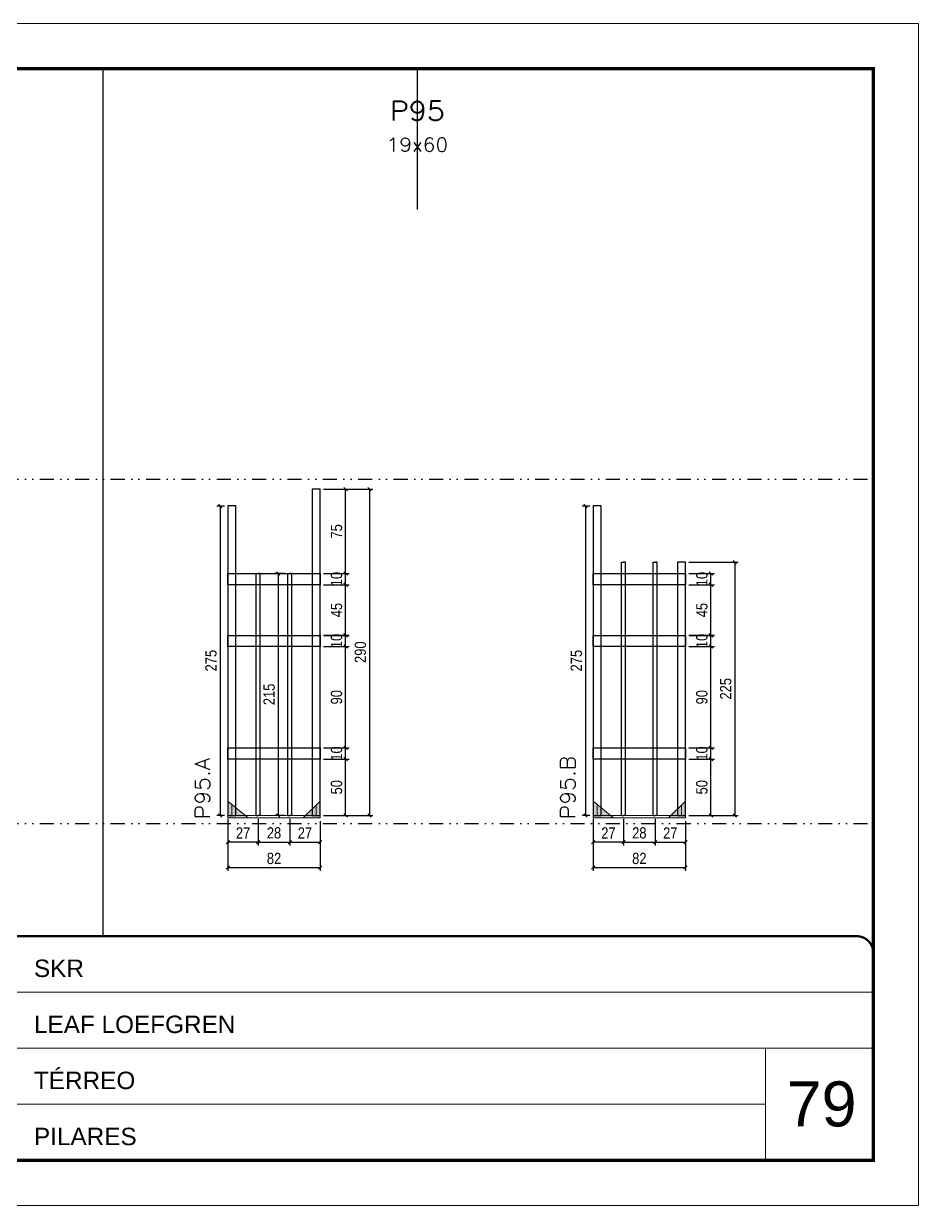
# Model space of a CAD drawing. Extents: x 14400 to 27878, y -21631 to 6985.
# Drawn here: x 18273 to 19068, y -15888 to -14838 of the extents above; entities that cross this region are included whole.
import ezdxf
from ezdxf.enums import TextEntityAlignment as Align

# ---------------------------------------------------------------- set-up
doc = ezdxf.new("R2010")
doc.units = 0
for name, pattern in [('CONTINUO', [0]), ('DASHED', [0.75, 0.5, -0.25]), ('DIVIDE2', [0.625, 0.25, -0.125, 0, -0.125, 0, -0.125]), ('HIDDEN', [0.375, 0.25, -0.125])]:
    doc.linetypes.add(name, pattern=pattern)
for name, color, linetype, lineweight in [('CARIMBO', 255, 'Continuous', 9), ('Folhas', 255, 'Continuous', 9), ('Madeira', 126, 'Continuous', 18), ('Sarr 2.2x7', 40, 'Continuous', 9), ('SARRAFO DE PRESSAO', 251, 'DASHED', 9), ('Texto Seção', 7, 'Continuous', 15)]:
    doc.layers.add(name, color=color, linetype=linetype, lineweight=lineweight)
for name, color, linetype in [('COTA', 241, 'Continuous'), ('Nível', 160, 'Continuous'), ('SARR_2.2x10', 60, 'Continuous'), ('SARR_3.5x7', 81, 'Continuous'), ('SARR_7x7', 40, 'Continuous'), ('Texto de Titulo', 7, 'Continuous'), ('Texto Qtd Sarr', 242, 'Continuous')]:
    doc.layers.add(name, color=color, linetype=linetype)
doc.styles.add('ARIAL', font='arial.ttf')
doc.styles.add('COTA TECNICA', font='techl___.ttf', dxfattribs={"height": 10})
doc.styles.add('REGUA-120', font='ROMANS.shx', dxfattribs={"height": 15})
doc.styles.add('ROMANS', font='romans.shx')
doc.dimstyles.new('PAINEL', dxfattribs={"dimtxt": 10, "dimasz": 3, "dimexe": 3, "dimexo": 3, "dimgap": 3, "dimtad": 1, "dimdec": 1, "dimzin": 12, "dimdsep": 46, "dimtxsty": 'COTA TECNICA', "dimblk1": 'OBLIQUE', "dimblk2": 'OBLIQUE', "dimsah": 1, "dimcen": 0.9, "dimclrd": 4, "dimclre": 4, "dimclrt": 240, "dimadec": 1, "dimazin": 3, "dimtfac": 1, "dimtdec": 1, "dimtmove": 0, "dimatfit": 3, "dimfxl": 1, "dimtolj": 1, "dimtzin": 12, "dimarcsym": 0})

# ---------------------------------------------------------------- blocks, each defined once
blk = doc.blocks.new('9999999999')
at = {"color": 30, "linetype": 'CONTINUO'}
for p, q in [((98564.6, 34379.6), (99584, 34379.6)), ((98564.6, 34329.8), (99488, 34329.8)), ((99584, 34329.8), (99488, 34329.8)), ((99488, 34329.8), (99488, 34230.2)), ((98564.6, 34280), (99488, 34280))]:
    blk.add_line(p, q, dxfattribs=at)
at = {"color": 30, "linetype": 'CONTINUO', "const_width": 2}
blk.add_lwpolyline([(99584, 34230.2), (99584, 34414.4, 0.414214), (99569, 34429.4), (98229, 34429.4, 0.414214), (98214, 34414.4), (98214, 34245.2, 0.414214), (98229, 34230.2), (99584, 34230.2)], format="xyb", dxfattribs=at)
at = {"layer": 'Folhas'}
blk.add_lwpolyline([(98139, 34190.2), (99624, 34190.2), (99624, 35240.2), (98139, 35240.2)], close=True, dxfattribs=at)
at = {"layer": 'Folhas', "color": 30, "const_width": 3}
blk.add_lwpolyline([(98214, 34230.2), (99584, 34230.2), (99584, 35200.2), (98214, 35200.2)], close=True, dxfattribs=at)
at = {"color": 7, "linetype": 'Continuous', "ltscale": 5, "style": 'ARIAL'}
for s, height, p in [('SKR', 15.48, (98837.7, 34393.1)), ('LEAF LOEFGREN', 15.483, (98837.7, 34343.3)), ('TÉRREO', 15.48, (98837.7, 34293.5)), ('PILARES', 15.48, (98837.7, 34243.7))]:
    blk.add_text(s, height=height, dxfattribs=at).set_placement(p)
blk = doc.blocks.new('titulo1')
at = {"layer": 'Defpoints', "color": 252, "linetype": 'HIDDEN', "ltscale": 2}
blk.add_line((0, 0), (0, 125), dxfattribs=at)
at = {"layer": 'Defpoints', "style": 'ROMANS', "oblique": 15}
blk.add_attdef('FOLHA', text='', height=10, dxfattribs=at).set_placement((0, 15.6), align=Align.MIDDLE_CENTER)
at = {"layer": 'Texto Qtd Sarr', "color": 3, "style": 'ROMANS', "oblique": 15}
for tag, height, p in [('TITULO', 17, (0, 71.4)), ('SEÇÃO', 12, (0, 41.5))]:
    blk.add_attdef(tag, text='', height=height, dxfattribs=at).set_placement(p, align=Align.MIDDLE_CENTER)
blk = doc.blocks.new('_Oblique')
at = {"color": 0, "linetype": 'ByBlock', "lineweight": -2}
blk.add_line((-0.5, -0.5), (0.5, 0.5), dxfattribs=at)
blk = doc.blocks.new('*D3580')
at = {"layer": 'COTA', "color": 4, "lineweight": -2, "transparency": 16777216}
for p, q in [((18454.6, -15544.7), (18454.6, -15568.4)), ((18481.6, -15544.7), (18481.6, -15568.4)), ((18481.6, -15565.4), (18454.6, -15565.4))]:
    blk.add_line(p, q, dxfattribs=at)
at = {"layer": 'Defpoints', "color": 0, "transparency": 16777216}
for p in [(18454.6, -15541.7), (18481.6, -15541.7), (18454.6, -15565.4)]:
    blk.add_point(p, dxfattribs=at)
at = {"layer": 'COTA', "color": 4, "lineweight": -2, "transparency": 16777216, "xscale": 3, "yscale": 3, "zscale": 3, "rotation": 180}
blk.add_blockref('_Oblique', (18454.6, -15565.4), dxfattribs=at)
at = {"layer": 'COTA', "color": 4, "lineweight": -2, "transparency": 16777216, "xscale": 3, "yscale": 3, "zscale": 3}
blk.add_blockref('_Oblique', (18481.6, -15565.4), dxfattribs=at)
at = {"layer": 'COTA', "color": 240, "transparency": 16777216, "insert": (18468.1, -15557.3), "char_height": 10, "attachment_point": 5, "style": 'COTA TECNICA'}
blk.add_mtext('\\A1;27', dxfattribs=at)
blk = doc.blocks.new('*D3582')
at = {"layer": 'COTA', "color": 4, "lineweight": -2, "transparency": 16777216}
for p, q in [((18539.6, -15491.7), (18562.3, -15491.7)), ((18559.3, -15541.7), (18559.3, -15491.7)), ((18539.6, -15541.7), (18562.3, -15541.7))]:
    blk.add_line(p, q, dxfattribs=at)
at = {"layer": 'Defpoints', "color": 0, "transparency": 16777216}
for p in [(18536.6, -15491.7), (18559.3, -15491.7), (18536.6, -15541.7)]:
    blk.add_point(p, dxfattribs=at)
at = {"layer": 'COTA', "color": 4, "lineweight": -2, "transparency": 16777216, "xscale": 3, "yscale": 3, "zscale": 3}
for p, rotation in [((18559.3, -15491.7), 90), ((18559.3, -15541.7), 270)]:
    blk.add_blockref('_Oblique', p, dxfattribs=dict(at, rotation=rotation))
at = {"layer": 'COTA', "color": 240, "transparency": 16777216, "insert": (18551.2, -15516.7), "char_height": 10, "attachment_point": 5, "rotation": 90, "style": 'COTA TECNICA'}
blk.add_mtext('\\A1;50', dxfattribs=at)
blk = doc.blocks.new('*D3583')
at = {"layer": 'COTA', "color": 4, "lineweight": -2, "transparency": 16777216}
for p, q in [((18539.6, -15481.7), (18562.3, -15481.7)), ((18559.3, -15491.7), (18559.3, -15481.7)), ((18539.6, -15491.7), (18562.3, -15491.7))]:
    blk.add_line(p, q, dxfattribs=at)
at = {"layer": 'Defpoints', "color": 0, "transparency": 16777216}
for p in [(18536.6, -15481.7), (18559.3, -15481.7), (18536.6, -15491.7)]:
    blk.add_point(p, dxfattribs=at)
at = {"layer": 'COTA', "color": 4, "lineweight": -2, "transparency": 16777216, "xscale": 3, "yscale": 3, "zscale": 3}
for p, rotation in [((18559.3, -15481.7), 90), ((18559.3, -15491.7), 270)]:
    blk.add_blockref('_Oblique', p, dxfattribs=dict(at, rotation=rotation))
at = {"layer": 'COTA', "color": 240, "transparency": 16777216, "insert": (18551.2, -15486.7), "char_height": 10, "attachment_point": 5, "rotation": 90, "style": 'COTA TECNICA'}
blk.add_mtext('\\A1;10', dxfattribs=at)
blk = doc.blocks.new('*D3584')
at = {"layer": 'COTA', "color": 4, "lineweight": -2, "transparency": 16777216}
for p, q in [((18539.6, -15391.7), (18562.3, -15391.7)), ((18559.3, -15481.7), (18559.3, -15391.7)), ((18539.6, -15481.7), (18562.3, -15481.7))]:
    blk.add_line(p, q, dxfattribs=at)
at = {"layer": 'Defpoints', "color": 0, "transparency": 16777216}
for p in [(18536.6, -15391.7), (18559.3, -15391.7), (18536.6, -15481.7)]:
    blk.add_point(p, dxfattribs=at)
at = {"layer": 'COTA', "color": 4, "lineweight": -2, "transparency": 16777216, "xscale": 3, "yscale": 3, "zscale": 3}
for p, rotation in [((18559.3, -15391.7), 90), ((18559.3, -15481.7), 270)]:
    blk.add_blockref('_Oblique', p, dxfattribs=dict(at, rotation=rotation))
at = {"layer": 'COTA', "color": 240, "transparency": 16777216, "insert": (18551.2, -15436.7), "char_height": 10, "attachment_point": 5, "rotation": 90, "style": 'COTA TECNICA'}
blk.add_mtext('\\A1;90', dxfattribs=at)
blk = doc.blocks.new('*D3585')
at = {"layer": 'COTA', "color": 4, "lineweight": -2, "transparency": 16777216}
for p, q in [((18539.6, -15381.7), (18562.3, -15381.7)), ((18559.3, -15391.7), (18559.3, -15381.7)), ((18539.6, -15391.7), (18562.3, -15391.7))]:
    blk.add_line(p, q, dxfattribs=at)
at = {"layer": 'Defpoints', "color": 0, "transparency": 16777216}
for p in [(18536.6, -15381.7), (18559.3, -15381.7), (18536.6, -15391.7)]:
    blk.add_point(p, dxfattribs=at)
at = {"layer": 'COTA', "color": 4, "lineweight": -2, "transparency": 16777216, "xscale": 3, "yscale": 3, "zscale": 3}
for p, rotation in [((18559.3, -15381.7), 90), ((18559.3, -15391.7), 270)]:
    blk.add_blockref('_Oblique', p, dxfattribs=dict(at, rotation=rotation))
at = {"layer": 'COTA', "color": 240, "transparency": 16777216, "insert": (18551.2, -15386.7), "char_height": 10, "attachment_point": 5, "rotation": 90, "style": 'COTA TECNICA'}
blk.add_mtext('\\A1;10', dxfattribs=at)
blk = doc.blocks.new('*D3589')
at = {"layer": 'COTA', "color": 4, "lineweight": -2, "transparency": 16777216}
for p, q in [((18454.6, -15546.9), (18454.6, -15591.1)), ((18536.6, -15546.9), (18536.6, -15591.1)), ((18454.6, -15588.1), (18536.6, -15588.1))]:
    blk.add_line(p, q, dxfattribs=at)
at = {"layer": 'Defpoints', "color": 0, "transparency": 16777216}
for p in [(18454.6, -15543.9), (18536.6, -15543.9), (18536.6, -15588.1)]:
    blk.add_point(p, dxfattribs=at)
at = {"layer": 'COTA', "color": 4, "lineweight": -2, "transparency": 16777216, "xscale": 3, "yscale": 3, "zscale": 3, "rotation": 180}
blk.add_blockref('_Oblique', (18454.6, -15588.1), dxfattribs=at)
at = {"layer": 'COTA', "color": 4, "lineweight": -2, "transparency": 16777216, "xscale": 3, "yscale": 3, "zscale": 3}
blk.add_blockref('_Oblique', (18536.6, -15588.1), dxfattribs=at)
at = {"layer": 'COTA', "color": 240, "transparency": 16777216, "insert": (18495.6, -15580), "char_height": 10, "attachment_point": 5, "style": 'COTA TECNICA'}
blk.add_mtext('\\A1;82', dxfattribs=at)
blk = doc.blocks.new('*D3590')
at = {"layer": 'COTA', "color": 4, "lineweight": -2, "transparency": 16777216}
for p, q in [((18539.6, -15251.8), (18583.5, -15251.8)), ((18580.5, -15251.8), (18580.5, -15541.7)), ((18539.6, -15541.7), (18583.5, -15541.7))]:
    blk.add_line(p, q, dxfattribs=at)
at = {"layer": 'Defpoints', "color": 0, "transparency": 16777216}
for p in [(18536.6, -15251.8), (18536.6, -15541.7), (18580.5, -15541.7)]:
    blk.add_point(p, dxfattribs=at)
at = {"layer": 'COTA', "color": 4, "lineweight": -2, "transparency": 16777216, "xscale": 3, "yscale": 3, "zscale": 3}
for p, rotation in [((18580.5, -15251.8), 90), ((18580.5, -15541.7), 270)]:
    blk.add_blockref('_Oblique', p, dxfattribs=dict(at, rotation=rotation))
at = {"layer": 'COTA', "color": 240, "transparency": 16777216, "insert": (18572.4, -15396.7), "char_height": 10, "attachment_point": 5, "rotation": 90, "style": 'COTA TECNICA'}
blk.add_mtext('\\A1;290', dxfattribs=at)
blk = doc.blocks.new('*D3592')
at = {"layer": 'COTA', "color": 4, "lineweight": -2, "transparency": 16777216}
for p, q in [((18509.6, -15544.7), (18509.6, -15568.4)), ((18536.6, -15546.9), (18536.6, -15568.4)), ((18509.6, -15565.4), (18536.6, -15565.4))]:
    blk.add_line(p, q, dxfattribs=at)
at = {"layer": 'Defpoints', "color": 0, "transparency": 16777216}
for p in [(18509.6, -15541.7), (18536.6, -15543.9), (18536.6, -15565.4)]:
    blk.add_point(p, dxfattribs=at)
at = {"layer": 'COTA', "color": 4, "lineweight": -2, "transparency": 16777216, "xscale": 3, "yscale": 3, "zscale": 3, "rotation": 180}
blk.add_blockref('_Oblique', (18509.6, -15565.4), dxfattribs=at)
at = {"layer": 'COTA', "color": 4, "lineweight": -2, "transparency": 16777216, "xscale": 3, "yscale": 3, "zscale": 3}
blk.add_blockref('_Oblique', (18536.6, -15565.4), dxfattribs=at)
at = {"layer": 'COTA', "color": 240, "transparency": 16777216, "insert": (18523.1, -15557.3), "char_height": 10, "attachment_point": 5, "style": 'COTA TECNICA'}
blk.add_mtext('\\A1;27', dxfattribs=at)
blk = doc.blocks.new('*D3605')
at = {"layer": 'COTA', "color": 4, "lineweight": -2, "transparency": 16777216}
for p, q in [((18504.9, -15326.8), (18496.4, -15326.8)), ((18499.4, -15326.8), (18499.4, -15541.7)), ((18504.9, -15541.7), (18496.4, -15541.7))]:
    blk.add_line(p, q, dxfattribs=at)
at = {"layer": 'Defpoints', "color": 0, "transparency": 16777216}
for p in [(18507.9, -15326.8), (18499.4, -15541.7), (18507.9, -15541.7)]:
    blk.add_point(p, dxfattribs=at)
at = {"layer": 'COTA', "color": 4, "lineweight": -2, "transparency": 16777216, "xscale": 3, "yscale": 3, "zscale": 3}
for p, rotation in [((18499.4, -15326.8), 90), ((18499.4, -15541.7), 270)]:
    blk.add_blockref('_Oblique', p, dxfattribs=dict(at, rotation=rotation))
at = {"layer": 'COTA', "color": 240, "transparency": 16777216, "insert": (18491.3, -15434.2), "char_height": 10, "attachment_point": 5, "rotation": 90, "style": 'COTA TECNICA'}
blk.add_mtext('\\A1;215', dxfattribs=at)
blk = doc.blocks.new('*D3606')
at = {"layer": 'COTA', "color": 4, "lineweight": -2, "transparency": 16777216}
for p, q in [((18481.6, -15544.7), (18481.6, -15568.4)), ((18509.6, -15544.7), (18509.6, -15568.4)), ((18481.6, -15565.4), (18509.6, -15565.4))]:
    blk.add_line(p, q, dxfattribs=at)
at = {"layer": 'Defpoints', "color": 0, "transparency": 16777216}
for p in [(18481.6, -15541.7), (18509.6, -15541.7), (18509.6, -15565.4)]:
    blk.add_point(p, dxfattribs=at)
at = {"layer": 'COTA', "color": 4, "lineweight": -2, "transparency": 16777216, "xscale": 3, "yscale": 3, "zscale": 3, "rotation": 180}
blk.add_blockref('_Oblique', (18481.6, -15565.4), dxfattribs=at)
at = {"layer": 'COTA', "color": 4, "lineweight": -2, "transparency": 16777216, "xscale": 3, "yscale": 3, "zscale": 3}
blk.add_blockref('_Oblique', (18509.6, -15565.4), dxfattribs=at)
at = {"layer": 'COTA', "color": 240, "transparency": 16777216, "insert": (18495.6, -15557.3), "char_height": 10, "attachment_point": 5, "style": 'COTA TECNICA'}
blk.add_mtext('\\A1;28', dxfattribs=at)
blk = doc.blocks.new('*D3607')
at = {"layer": 'COTA', "color": 4, "lineweight": -2, "transparency": 16777216}
for p, q in [((18539.6, -15326.7), (18562.3, -15326.7)), ((18559.3, -15336.7), (18559.3, -15326.7)), ((18539.6, -15336.7), (18562.3, -15336.7))]:
    blk.add_line(p, q, dxfattribs=at)
at = {"layer": 'Defpoints', "color": 0, "transparency": 16777216}
for p in [(18536.6, -15326.7), (18559.3, -15326.7), (18536.6, -15336.7)]:
    blk.add_point(p, dxfattribs=at)
at = {"layer": 'COTA', "color": 4, "lineweight": -2, "transparency": 16777216, "xscale": 3, "yscale": 3, "zscale": 3}
for p, rotation in [((18559.3, -15326.7), 90), ((18559.3, -15336.7), 270)]:
    blk.add_blockref('_Oblique', p, dxfattribs=dict(at, rotation=rotation))
at = {"layer": 'COTA', "color": 240, "transparency": 16777216, "insert": (18551.2, -15331.7), "char_height": 10, "attachment_point": 5, "rotation": 90, "style": 'COTA TECNICA'}
blk.add_mtext('\\A1;10', dxfattribs=at)
blk = doc.blocks.new('*D3608')
at = {"layer": 'COTA', "color": 4, "lineweight": -2, "transparency": 16777216}
for p, q in [((18539.6, -15336.8), (18562.3, -15336.8)), ((18559.3, -15381.8), (18559.3, -15336.8)), ((18539.6, -15381.8), (18562.3, -15381.8))]:
    blk.add_line(p, q, dxfattribs=at)
at = {"layer": 'Defpoints', "color": 0, "transparency": 16777216}
for p in [(18536.6, -15336.8), (18559.3, -15336.8), (18536.6, -15381.8)]:
    blk.add_point(p, dxfattribs=at)
at = {"layer": 'COTA', "color": 4, "lineweight": -2, "transparency": 16777216, "xscale": 3, "yscale": 3, "zscale": 3}
for p, rotation in [((18559.3, -15336.8), 90), ((18559.3, -15381.8), 270)]:
    blk.add_blockref('_Oblique', p, dxfattribs=dict(at, rotation=rotation))
at = {"layer": 'COTA', "color": 240, "transparency": 16777216, "insert": (18551.2, -15359.3), "char_height": 10, "attachment_point": 5, "rotation": 90, "style": 'COTA TECNICA'}
blk.add_mtext('\\A1;45', dxfattribs=at)
blk = doc.blocks.new('*D3609')
at = {"layer": 'COTA', "color": 4, "lineweight": -2, "transparency": 16777216}
for p, q in [((18539.6, -15251.8), (18562.3, -15251.8)), ((18559.3, -15326.8), (18559.3, -15251.8)), ((18539.6, -15326.8), (18562.3, -15326.8))]:
    blk.add_line(p, q, dxfattribs=at)
at = {"layer": 'Defpoints', "color": 0, "transparency": 16777216}
for p in [(18536.6, -15251.8), (18559.3, -15251.8), (18536.6, -15326.8)]:
    blk.add_point(p, dxfattribs=at)
at = {"layer": 'COTA', "color": 4, "lineweight": -2, "transparency": 16777216, "xscale": 3, "yscale": 3, "zscale": 3}
for p, rotation in [((18559.3, -15251.8), 90), ((18559.3, -15326.8), 270)]:
    blk.add_blockref('_Oblique', p, dxfattribs=dict(at, rotation=rotation))
at = {"layer": 'COTA', "color": 240, "transparency": 16777216, "insert": (18551.2, -15289.3), "char_height": 10, "attachment_point": 5, "rotation": 90, "style": 'COTA TECNICA'}
blk.add_mtext('\\A1;75', dxfattribs=at)
blk = doc.blocks.new('*D3610')
at = {"layer": 'COTA', "color": 4, "lineweight": -2, "transparency": 16777216}
for p, q in [((18451.6, -15266.8), (18444.8, -15266.8)), ((18447.8, -15266.8), (18447.8, -15541.7)), ((18451.6, -15541.7), (18444.8, -15541.7))]:
    blk.add_line(p, q, dxfattribs=at)
at = {"layer": 'Defpoints', "color": 0, "transparency": 16777216}
for p in [(18454.6, -15266.8), (18447.8, -15541.7), (18454.6, -15541.7)]:
    blk.add_point(p, dxfattribs=at)
at = {"layer": 'COTA', "color": 4, "lineweight": -2, "transparency": 16777216, "xscale": 3, "yscale": 3, "zscale": 3}
for p, rotation in [((18447.8, -15266.8), 90), ((18447.8, -15541.7), 270)]:
    blk.add_blockref('_Oblique', p, dxfattribs=dict(at, rotation=rotation))
at = {"layer": 'COTA', "color": 240, "transparency": 16777216, "insert": (18439.6, -15404.2), "char_height": 10, "attachment_point": 5, "rotation": 90, "style": 'COTA TECNICA'}
blk.add_mtext('\\A1;275', dxfattribs=at)
blk = doc.blocks.new('*D3612')
at = {"layer": 'COTA', "color": 4, "lineweight": -2, "transparency": 16777216}
for p, q in [((18864.4, -15491.7), (18887.1, -15491.7)), ((18884.1, -15541.7), (18884.1, -15491.7)), ((18864.4, -15541.7), (18887.1, -15541.7))]:
    blk.add_line(p, q, dxfattribs=at)
at = {"layer": 'Defpoints', "color": 0, "transparency": 16777216}
for p in [(18861.4, -15491.7), (18884.1, -15491.7), (18861.4, -15541.7)]:
    blk.add_point(p, dxfattribs=at)
at = {"layer": 'COTA', "color": 4, "lineweight": -2, "transparency": 16777216, "xscale": 3, "yscale": 3, "zscale": 3}
for p, rotation in [((18884.1, -15491.7), 90), ((18884.1, -15541.7), 270)]:
    blk.add_blockref('_Oblique', p, dxfattribs=dict(at, rotation=rotation))
at = {"layer": 'COTA', "color": 240, "transparency": 16777216, "insert": (18876, -15516.7), "char_height": 10, "attachment_point": 5, "rotation": 90, "style": 'COTA TECNICA'}
blk.add_mtext('\\A1;50', dxfattribs=at)
blk = doc.blocks.new('*D3613')
at = {"layer": 'COTA', "color": 4, "lineweight": -2, "transparency": 16777216}
for p, q in [((18864.4, -15481.7), (18887.1, -15481.7)), ((18884.1, -15491.7), (18884.1, -15481.7)), ((18864.4, -15491.7), (18887.1, -15491.7))]:
    blk.add_line(p, q, dxfattribs=at)
at = {"layer": 'Defpoints', "color": 0, "transparency": 16777216}
for p in [(18861.4, -15481.7), (18884.1, -15481.7), (18861.4, -15491.7)]:
    blk.add_point(p, dxfattribs=at)
at = {"layer": 'COTA', "color": 4, "lineweight": -2, "transparency": 16777216, "xscale": 3, "yscale": 3, "zscale": 3}
for p, rotation in [((18884.1, -15481.7), 90), ((18884.1, -15491.7), 270)]:
    blk.add_blockref('_Oblique', p, dxfattribs=dict(at, rotation=rotation))
at = {"layer": 'COTA', "color": 240, "transparency": 16777216, "insert": (18876, -15486.7), "char_height": 10, "attachment_point": 5, "rotation": 90, "style": 'COTA TECNICA'}
blk.add_mtext('\\A1;10', dxfattribs=at)
blk = doc.blocks.new('*D3614')
at = {"layer": 'COTA', "color": 4, "lineweight": -2, "transparency": 16777216}
for p, q in [((18864.4, -15391.7), (18887.1, -15391.7)), ((18884.1, -15481.7), (18884.1, -15391.7)), ((18864.4, -15481.7), (18887.1, -15481.7))]:
    blk.add_line(p, q, dxfattribs=at)
at = {"layer": 'Defpoints', "color": 0, "transparency": 16777216}
for p in [(18861.4, -15391.7), (18884.1, -15391.7), (18861.4, -15481.7)]:
    blk.add_point(p, dxfattribs=at)
at = {"layer": 'COTA', "color": 4, "lineweight": -2, "transparency": 16777216, "xscale": 3, "yscale": 3, "zscale": 3}
for p, rotation in [((18884.1, -15391.7), 90), ((18884.1, -15481.7), 270)]:
    blk.add_blockref('_Oblique', p, dxfattribs=dict(at, rotation=rotation))
at = {"layer": 'COTA', "color": 240, "transparency": 16777216, "insert": (18876, -15436.7), "char_height": 10, "attachment_point": 5, "rotation": 90, "style": 'COTA TECNICA'}
blk.add_mtext('\\A1;90', dxfattribs=at)
blk = doc.blocks.new('*D3615')
at = {"layer": 'COTA', "color": 4, "lineweight": -2, "transparency": 16777216}
for p, q in [((18864.4, -15381.7), (18887.1, -15381.7)), ((18884.1, -15391.7), (18884.1, -15381.7)), ((18864.4, -15391.7), (18887.1, -15391.7))]:
    blk.add_line(p, q, dxfattribs=at)
at = {"layer": 'Defpoints', "color": 0, "transparency": 16777216}
for p in [(18861.4, -15381.7), (18884.1, -15381.7), (18861.4, -15391.7)]:
    blk.add_point(p, dxfattribs=at)
at = {"layer": 'COTA', "color": 4, "lineweight": -2, "transparency": 16777216, "xscale": 3, "yscale": 3, "zscale": 3}
for p, rotation in [((18884.1, -15381.7), 90), ((18884.1, -15391.7), 270)]:
    blk.add_blockref('_Oblique', p, dxfattribs=dict(at, rotation=rotation))
at = {"layer": 'COTA', "color": 240, "transparency": 16777216, "insert": (18876, -15386.7), "char_height": 10, "attachment_point": 5, "rotation": 90, "style": 'COTA TECNICA'}
blk.add_mtext('\\A1;10', dxfattribs=at)
blk = doc.blocks.new('*D3618')
at = {"layer": 'COTA', "color": 4, "lineweight": -2, "transparency": 16777216}
for p, q in [((18779.4, -15546.9), (18779.4, -15591.1)), ((18861.4, -15546.9), (18861.4, -15591.1)), ((18779.4, -15588.1), (18861.4, -15588.1))]:
    blk.add_line(p, q, dxfattribs=at)
at = {"layer": 'Defpoints', "color": 0, "transparency": 16777216}
for p in [(18779.4, -15543.9), (18861.4, -15543.9), (18861.4, -15588.1)]:
    blk.add_point(p, dxfattribs=at)
at = {"layer": 'COTA', "color": 4, "lineweight": -2, "transparency": 16777216, "xscale": 3, "yscale": 3, "zscale": 3, "rotation": 180}
blk.add_blockref('_Oblique', (18779.4, -15588.1), dxfattribs=at)
at = {"layer": 'COTA', "color": 4, "lineweight": -2, "transparency": 16777216, "xscale": 3, "yscale": 3, "zscale": 3}
blk.add_blockref('_Oblique', (18861.4, -15588.1), dxfattribs=at)
at = {"layer": 'COTA', "color": 240, "transparency": 16777216, "insert": (18820.4, -15580), "char_height": 10, "attachment_point": 5, "style": 'COTA TECNICA'}
blk.add_mtext('\\A1;82', dxfattribs=at)
blk = doc.blocks.new('*D3619')
at = {"layer": 'COTA', "color": 4, "lineweight": -2, "transparency": 16777216}
for p, q in [((18864.4, -15316.8), (18908.3, -15316.8)), ((18905.3, -15316.8), (18905.3, -15541.7)), ((18864.4, -15541.7), (18908.3, -15541.7))]:
    blk.add_line(p, q, dxfattribs=at)
at = {"layer": 'Defpoints', "color": 0, "transparency": 16777216}
for p in [(18861.4, -15316.8), (18861.4, -15541.7), (18905.3, -15541.7)]:
    blk.add_point(p, dxfattribs=at)
at = {"layer": 'COTA', "color": 4, "lineweight": -2, "transparency": 16777216, "xscale": 3, "yscale": 3, "zscale": 3}
for p, rotation in [((18905.3, -15316.8), 90), ((18905.3, -15541.7), 270)]:
    blk.add_blockref('_Oblique', p, dxfattribs=dict(at, rotation=rotation))
at = {"layer": 'COTA', "color": 240, "transparency": 16777216, "insert": (18897.2, -15429.2), "char_height": 10, "attachment_point": 5, "rotation": 90, "style": 'COTA TECNICA'}
blk.add_mtext('\\A1;225', dxfattribs=at)
blk = doc.blocks.new('*D3616')
at = {"layer": 'COTA', "color": 4, "lineweight": -2, "transparency": 16777216}
for p, q in [((18864.4, -15326.7), (18887.1, -15326.7)), ((18884.1, -15336.7), (18884.1, -15326.7)), ((18864.4, -15336.7), (18887.1, -15336.7))]:
    blk.add_line(p, q, dxfattribs=at)
at = {"layer": 'Defpoints', "color": 0, "transparency": 16777216}
for p in [(18861.4, -15326.7), (18884.1, -15326.7), (18861.4, -15336.7)]:
    blk.add_point(p, dxfattribs=at)
at = {"layer": 'COTA', "color": 4, "lineweight": -2, "transparency": 16777216, "xscale": 3, "yscale": 3, "zscale": 3}
for p, rotation in [((18884.1, -15326.7), 90), ((18884.1, -15336.7), 270)]:
    blk.add_blockref('_Oblique', p, dxfattribs=dict(at, rotation=rotation))
at = {"layer": 'COTA', "color": 240, "transparency": 16777216, "insert": (18876, -15331.7), "char_height": 10, "attachment_point": 5, "rotation": 90, "style": 'COTA TECNICA'}
blk.add_mtext('\\A1;10', dxfattribs=at)
blk = doc.blocks.new('*D3624')
at = {"layer": 'COTA', "color": 4, "lineweight": -2, "transparency": 16777216}
for p, q in [((18864.4, -15336.8), (18887.1, -15336.8)), ((18884.1, -15381.8), (18884.1, -15336.8)), ((18864.4, -15381.8), (18887.1, -15381.8))]:
    blk.add_line(p, q, dxfattribs=at)
at = {"layer": 'Defpoints', "color": 0, "transparency": 16777216}
for p in [(18861.4, -15336.8), (18884.1, -15336.8), (18861.4, -15381.8)]:
    blk.add_point(p, dxfattribs=at)
at = {"layer": 'COTA', "color": 4, "lineweight": -2, "transparency": 16777216, "xscale": 3, "yscale": 3, "zscale": 3}
for p, rotation in [((18884.1, -15336.8), 90), ((18884.1, -15381.8), 270)]:
    blk.add_blockref('_Oblique', p, dxfattribs=dict(at, rotation=rotation))
at = {"layer": 'COTA', "color": 240, "transparency": 16777216, "insert": (18876, -15359.3), "char_height": 10, "attachment_point": 5, "rotation": 90, "style": 'COTA TECNICA'}
blk.add_mtext('\\A1;45', dxfattribs=at)
blk = doc.blocks.new('*D3621')
at = {"layer": 'COTA', "color": 4, "lineweight": -2, "transparency": 16777216}
for p, q in [((18776.4, -15266.8), (18769.5, -15266.8)), ((18772.5, -15266.8), (18772.5, -15541.7)), ((18776.4, -15541.7), (18769.5, -15541.7))]:
    blk.add_line(p, q, dxfattribs=at)
at = {"layer": 'Defpoints', "color": 0, "transparency": 16777216}
for p in [(18779.4, -15266.8), (18772.5, -15541.7), (18779.4, -15541.7)]:
    blk.add_point(p, dxfattribs=at)
at = {"layer": 'COTA', "color": 4, "lineweight": -2, "transparency": 16777216, "xscale": 3, "yscale": 3, "zscale": 3}
for p, rotation in [((18772.5, -15266.8), 90), ((18772.5, -15541.7), 270)]:
    blk.add_blockref('_Oblique', p, dxfattribs=dict(at, rotation=rotation))
at = {"layer": 'COTA', "color": 240, "transparency": 16777216, "insert": (18764.4, -15404.2), "char_height": 10, "attachment_point": 5, "rotation": 90, "style": 'COTA TECNICA'}
blk.add_mtext('\\A1;275', dxfattribs=at)
blk = doc.blocks.new('*D3626')
at = {"layer": 'COTA', "color": 4, "lineweight": -2, "transparency": 16777216}
for p, q in [((18779.4, -15544.7), (18779.4, -15568.4)), ((18806.4, -15544.7), (18806.4, -15568.4)), ((18806.4, -15565.4), (18779.4, -15565.4))]:
    blk.add_line(p, q, dxfattribs=at)
at = {"layer": 'Defpoints', "color": 0, "transparency": 16777216}
for p in [(18779.4, -15541.7), (18806.4, -15541.7), (18779.4, -15565.4)]:
    blk.add_point(p, dxfattribs=at)
at = {"layer": 'COTA', "color": 4, "lineweight": -2, "transparency": 16777216, "xscale": 3, "yscale": 3, "zscale": 3, "rotation": 180}
blk.add_blockref('_Oblique', (18779.4, -15565.4), dxfattribs=at)
at = {"layer": 'COTA', "color": 4, "lineweight": -2, "transparency": 16777216, "xscale": 3, "yscale": 3, "zscale": 3}
blk.add_blockref('_Oblique', (18806.4, -15565.4), dxfattribs=at)
at = {"layer": 'COTA', "color": 240, "transparency": 16777216, "insert": (18792.9, -15557.3), "char_height": 10, "attachment_point": 5, "style": 'COTA TECNICA'}
blk.add_mtext('\\A1;27', dxfattribs=at)
blk = doc.blocks.new('*D3625')
at = {"layer": 'COTA', "color": 4, "lineweight": -2, "transparency": 16777216}
for p, q in [((18834.4, -15544.7), (18834.4, -15568.4)), ((18861.4, -15546.9), (18861.4, -15568.4)), ((18834.4, -15565.4), (18861.4, -15565.4))]:
    blk.add_line(p, q, dxfattribs=at)
at = {"layer": 'Defpoints', "color": 0, "transparency": 16777216}
for p in [(18834.4, -15541.7), (18861.4, -15543.9), (18861.4, -15565.4)]:
    blk.add_point(p, dxfattribs=at)
at = {"layer": 'COTA', "color": 4, "lineweight": -2, "transparency": 16777216, "xscale": 3, "yscale": 3, "zscale": 3, "rotation": 180}
blk.add_blockref('_Oblique', (18834.4, -15565.4), dxfattribs=at)
at = {"layer": 'COTA', "color": 4, "lineweight": -2, "transparency": 16777216, "xscale": 3, "yscale": 3, "zscale": 3}
blk.add_blockref('_Oblique', (18861.4, -15565.4), dxfattribs=at)
at = {"layer": 'COTA', "color": 240, "transparency": 16777216, "insert": (18847.9, -15557.3), "char_height": 10, "attachment_point": 5, "style": 'COTA TECNICA'}
blk.add_mtext('\\A1;27', dxfattribs=at)
blk = doc.blocks.new('*D3627')
at = {"layer": 'COTA', "color": 4, "lineweight": -2, "transparency": 16777216}
for p, q in [((18806.4, -15544.7), (18806.4, -15568.4)), ((18834.4, -15544.7), (18834.4, -15568.4)), ((18806.4, -15565.4), (18834.4, -15565.4))]:
    blk.add_line(p, q, dxfattribs=at)
at = {"layer": 'Defpoints', "color": 0, "transparency": 16777216}
for p in [(18806.4, -15541.7), (18834.4, -15541.7), (18834.4, -15565.4)]:
    blk.add_point(p, dxfattribs=at)
at = {"layer": 'COTA', "color": 4, "lineweight": -2, "transparency": 16777216, "xscale": 3, "yscale": 3, "zscale": 3, "rotation": 180}
blk.add_blockref('_Oblique', (18806.4, -15565.4), dxfattribs=at)
at = {"layer": 'COTA', "color": 4, "lineweight": -2, "transparency": 16777216, "xscale": 3, "yscale": 3, "zscale": 3}
blk.add_blockref('_Oblique', (18834.4, -15565.4), dxfattribs=at)
at = {"layer": 'COTA', "color": 240, "transparency": 16777216, "insert": (18820.4, -15557.3), "char_height": 10, "attachment_point": 5, "style": 'COTA TECNICA'}
blk.add_mtext('\\A1;28', dxfattribs=at)

msp = doc.modelspace()

# ---------------------------------------------------------------- hatches: boundary and pattern name
at = {"layer": 'Madeira'}
h = msp.add_hatch(color=252, dxfattribs=at)
h.dxf.hatch_style = 2
h.paths.add_polyline_path([(18454.61, -15528.92), (18454.61, -15543.92), (18472.61, -15543.92)])
h = msp.add_hatch(color=252, dxfattribs=at)
h.dxf.hatch_style = 2
h.paths.add_polyline_path([(18536.61, -15528.92), (18536.61, -15543.92), (18521.61, -15543.92)])
h = msp.add_hatch(color=252, dxfattribs=at)
h.dxf.hatch_style = 2
h.paths.add_polyline_path([(18779.39, -15528.92), (18779.39, -15543.92), (18797.39, -15543.92)])
h = msp.add_hatch(color=252, dxfattribs=at)
h.dxf.hatch_style = 2
h.paths.add_polyline_path([(18861.39, -15528.92), (18861.39, -15543.92), (18846.39, -15543.92)])

# ---------------------------------------------------------------- linework, layer by layer
at = {"layer": 'COTA'}
msp.add_line((18343.47, -14878.2), (18343.47, -15648.96), dxfattribs=at)
at = {"layer": 'Madeira', "color": 1, "linetype": 'HIDDEN'}
for p, q in [((18458.11, -15532.42), (18458.11, -15541.72)), ((18458.11, -15532.42), (18458.11, -15541.72)), ((18461.61, -15535.92), (18461.61, -15541.72)), ((18533.11, -15532.42), (18533.11, -15541.72)), ((18533.11, -15532.42), (18533.11, -15541.72)), ((18782.89, -15532.42), (18782.89, -15541.72)), ((18782.89, -15532.42), (18782.89, -15541.72)), ((18786.39, -15535.92), (18786.39, -15541.72)), ((18857.89, -15532.42), (18857.89, -15541.72)), ((18857.89, -15532.42), (18857.89, -15541.72)), ((18464.44, -15541.72), (18454.61, -15541.72)), ((18464.44, -15541.72), (18454.61, -15541.72)), ((18470.41, -15541.72), (18454.61, -15541.72)), ((18523.81, -15541.72), (18536.61, -15541.72)), ((18526.78, -15541.72), (18536.61, -15541.72)), ((18526.78, -15541.72), (18536.61, -15541.72)), ((18789.23, -15541.72), (18779.39, -15541.72)), ((18789.23, -15541.72), (18779.39, -15541.72)), ((18795.19, -15541.72), (18779.39, -15541.72)), ((18848.59, -15541.72), (18861.39, -15541.72)), ((18851.56, -15541.72), (18861.39, -15541.72)), ((18851.56, -15541.72), (18861.39, -15541.72))]:
    msp.add_line(p, q, dxfattribs=at)
at = {"layer": 'Madeira'}
for p, q in [((18454.61, -15541.72), (18454.61, -15543.92)), ((18454.61, -15541.72), (18454.61, -15543.92)), ((18454.61, -15541.72), (18454.61, -15543.92)), ((18779.39, -15541.72), (18779.39, -15543.92)), ((18779.39, -15541.72), (18779.39, -15543.92)), ((18779.39, -15541.72), (18779.39, -15543.92))]:
    msp.add_line(p, q, dxfattribs=at)
at = {"layer": 'Madeira', "color": 0}
for points in [[(18454.61, -15528.92), (18454.61, -15543.92), (18472.61, -15543.92), (18454.61, -15528.92)], [(18536.61, -15528.92), (18536.61, -15543.92), (18521.61, -15543.92), (18536.61, -15528.92)], [(18779.39, -15528.92), (18779.39, -15543.92), (18797.39, -15543.92), (18779.39, -15528.92)], [(18861.39, -15528.92), (18861.39, -15543.92), (18846.39, -15543.92), (18861.39, -15528.92)]]:
    msp.add_lwpolyline(points, dxfattribs=at)
at = {"layer": 'Nível', "color": 4, "linetype": 'DIVIDE2', "ltscale": 50}
for p, q in [((17658.47, -15242.92), (19028.47, -15242.92)), ((17658.47, -15548.92), (19028.47, -15548.92))]:
    msp.add_line(p, q, dxfattribs=at)
at = {"layer": 'Sarr 2.2x7'}
for points in [[(18536.61, -15541.72), (18454.61, -15541.72), (18454.61, -15543.92), (18536.61, -15543.92)], [(18861.39, -15541.72), (18779.39, -15541.72), (18779.39, -15543.92), (18861.39, -15543.92)]]:
    msp.add_lwpolyline(points, close=True, dxfattribs=at)
at = {"layer": 'SARR_2.2x10'}
for points in [[(18454.61, -15326.75), (18536.61, -15326.75), (18536.61, -15336.75), (18454.61, -15336.75)], [(18779.39, -15326.75), (18861.39, -15326.75), (18861.39, -15336.75), (18779.39, -15336.75)], [(18454.61, -15381.75), (18536.61, -15381.75), (18536.61, -15391.75), (18454.61, -15391.75)], [(18779.39, -15381.75), (18861.39, -15381.75), (18861.39, -15391.75), (18779.39, -15391.75)], [(18454.61, -15481.75), (18536.61, -15481.75), (18536.61, -15491.75), (18454.61, -15491.75)], [(18779.39, -15481.75), (18861.39, -15481.75), (18861.39, -15491.75), (18779.39, -15491.75)]]:
    msp.add_lwpolyline(points, close=True, dxfattribs=at)
at = {"layer": 'SARR_3.5x7'}
for p, q in [((18804.64, -15541.72), (18804.64, -15316.75)), ((18804.64, -15316.75), (18806.39, -15316.75)), ((18808.14, -15316.75), (18806.39, -15316.75)), ((18808.14, -15541.72), (18808.14, -15316.75)), ((18832.64, -15541.72), (18832.64, -15316.75)), ((18832.64, -15316.75), (18834.39, -15316.75)), ((18836.14, -15316.75), (18834.39, -15316.75)), ((18836.14, -15541.72), (18836.14, -15316.75)), ((18479.86, -15541.72), (18479.86, -15326.75)), ((18479.86, -15326.75), (18481.61, -15326.75)), ((18483.36, -15326.75), (18481.61, -15326.75)), ((18483.36, -15541.72), (18483.36, -15326.75)), ((18507.86, -15541.72), (18507.86, -15326.75)), ((18507.86, -15326.75), (18509.61, -15326.75)), ((18511.36, -15326.75), (18509.61, -15326.75)), ((18511.36, -15541.72), (18511.36, -15326.75)), ((18479.86, -15541.72), (18481.61, -15541.72)), ((18483.36, -15541.72), (18481.61, -15541.72)), ((18507.86, -15541.72), (18509.61, -15541.72)), ((18511.36, -15541.72), (18509.61, -15541.72)), ((18804.64, -15541.72), (18806.39, -15541.72)), ((18808.14, -15541.72), (18806.39, -15541.72)), ((18832.64, -15541.72), (18834.39, -15541.72)), ((18836.14, -15541.72), (18834.39, -15541.72))]:
    msp.add_line(p, q, dxfattribs=at)
at = {"layer": 'SARR_7x7'}
for points in [[(18529.61, -15541.72), (18536.61, -15541.72), (18536.61, -15251.75), (18529.61, -15251.75)], [(18454.61, -15541.72), (18461.61, -15541.72), (18461.61, -15266.75), (18454.61, -15266.75)], [(18779.39, -15541.72), (18786.39, -15541.72), (18786.39, -15266.75), (18779.39, -15266.75)], [(18854.39, -15541.72), (18861.39, -15541.72), (18861.39, -15316.75), (18854.39, -15316.75)]]:
    msp.add_lwpolyline(points, close=True, dxfattribs=at)

# ---------------------------------------------------------------- block references
at = {"layer": 'SARRAFO DE PRESSAO', "color": 6, "linetype": 'ByBlock'}
msp.add_blockref('9999999999', (-80555.51, -50078.4), dxfattribs=at)
at = {"layer": 'Texto Seção'}
ref = msp.add_blockref('titulo1', (18623.04, -15003.2), dxfattribs=at)
ref.add_attrib('TITULO', 'P95', dxfattribs={"layer": 'Texto de Titulo', "color": 7, "height": 17, "style": 'ROMANS', "width": 1.1}).set_placement((18623.04, -14915.7), align=Align.MIDDLE_CENTER)
ref.add_attrib('SEÇÃO', '19x60', dxfattribs={"layer": 'Texto de Titulo', "color": 7, "height": 12, "style": 'ROMANS', "width": 1.1}).set_placement((18623.04, -14945.7), align=Align.MIDDLE_CENTER)

# ---------------------------------------------------------------- texts
at = {"layer": 'CARIMBO', "style": 'ARIAL'}
msp.add_text('79', height=40, dxfattribs=at).set_placement((18951.33, -15818.06))
at = {"layer": 'Texto Seção', "style": 'REGUA-120', "width": 1.1}
for s, p in [('P95.A', (18438.61, -15545.03)), ('P95.B', (18763.39, -15545.03))]:
    msp.add_text(s, height=13, rotation=90, dxfattribs=at).set_placement(p)

# ---------------------------------------------------------------- dimensions: what is measured, and where the dimension line sits
at = {"layer": 'COTA'}
for base, p1, p2, picture, middle in [((18580.53, -15541.72), (18536.61, -15251.75), (18536.61, -15541.72), '*D3590', (18572.39, -15396.73)), ((18559.31, -15251.75), (18536.61, -15326.75), (18536.61, -15251.75), '*D3609', (18551.2, -15289.25)), ((18447.75, -15541.72), (18454.61, -15266.75), (18454.61, -15541.72), '*D3610', (18439.64, -15404.23)), ((18772.53, -15541.72), (18779.39, -15266.75), (18779.39, -15541.72), '*D3621', (18764.42, -15404.23)), ((18905.31, -15541.72), (18861.39, -15316.75), (18861.39, -15541.72), '*D3619', (18897.2, -15429.23)), ((18499.4, -15541.72), (18507.86, -15326.75), (18507.86, -15541.72), '*D3605', (18491.3, -15434.23)), ((18559.31, -15336.75), (18536.61, -15381.75), (18536.61, -15336.75), '*D3608', (18551.2, -15359.25)), ((18884.09, -15336.75), (18861.39, -15381.75), (18861.39, -15336.75), '*D3624', (18875.98, -15359.25))]:
    dim = msp.add_linear_dim(base=base, p1=p1, p2=p2, angle=90, dimstyle='PAINEL', dxfattribs=at)
    dim.commit()
    dim.dimension.update_dxf_attribs({"geometry": picture, "text_midpoint": middle})
for base, p1, p2, picture, middle in [((18559.31, -15326.72), (18536.61, -15336.72), (18536.61, -15326.72), '*D3607', (18559.31, -15331.72)), ((18884.09, -15326.72), (18861.39, -15336.72), (18861.39, -15326.72), '*D3616', (18884.09, -15331.72)), ((18559.31, -15381.72), (18536.61, -15391.72), (18536.61, -15381.72), '*D3585', (18559.31, -15386.72)), ((18884.09, -15381.72), (18861.39, -15391.72), (18861.39, -15381.72), '*D3615', (18884.09, -15386.72)), ((18559.31, -15481.72), (18536.61, -15491.72), (18536.61, -15481.72), '*D3583', (18559.31, -15486.72)), ((18884.09, -15481.72), (18861.39, -15491.72), (18861.39, -15481.72), '*D3613', (18884.09, -15486.72))]:
    dim = msp.add_linear_dim(base=base, p1=p1, p2=p2, angle=90, dimstyle='PAINEL', override={"dimtmove": 1}, dxfattribs=at)
    dim.commit()
    dim.dimension.update_dxf_attribs({"geometry": picture, "text_midpoint": middle, "dimtype": 160})
for base, p1, p2, angle, picture, middle in [((18559.31, -15391.72), (18536.61, -15481.72), (18536.61, -15391.72), 90, '*D3584', (18551.18, -15436.72)), ((18884.09, -15391.72), (18861.39, -15481.72), (18861.39, -15391.72), 90, '*D3614', (18875.96, -15436.72)), ((18559.31, -15491.72), (18536.61, -15541.72), (18536.61, -15491.72), 90, '*D3582', (18551.2, -15516.72)), ((18884.09, -15491.72), (18861.39, -15541.72), (18861.39, -15491.72), 90, '*D3612', (18875.98, -15516.72)), ((18454.61, -15565.42), (18481.61, -15541.72), (18454.61, -15541.72), 180, '*D3580', (18468.11, -15557.34)), ((18779.39, -15565.42), (18806.39, -15541.72), (18779.39, -15541.72), 180, '*D3626', (18792.89, -15557.34))]:
    dim = msp.add_linear_dim(base=base, p1=p1, p2=p2, angle=angle, dimstyle='PAINEL', override={"dimtmove": 1}, dxfattribs=at)
    dim.commit()
    dim.dimension.update_dxf_attribs({"geometry": picture, "text_midpoint": middle})
for base, p1, p2, picture, middle in [((18536.61, -15588.09), (18454.61, -15543.92), (18536.61, -15543.92), '*D3589', (18495.61, -15580)), ((18509.61, -15565.42), (18481.61, -15541.72), (18509.61, -15541.72), '*D3606', (18495.61, -15557.32)), ((18861.39, -15588.09), (18779.39, -15543.92), (18861.39, -15543.92), '*D3618', (18820.39, -15580)), ((18834.39, -15565.42), (18806.39, -15541.72), (18834.39, -15541.72), '*D3627', (18820.39, -15557.32))]:
    dim = msp.add_linear_dim(base=base, p1=p1, p2=p2, dimstyle='PAINEL', dxfattribs=at)
    dim.commit()
    dim.dimension.update_dxf_attribs({"geometry": picture, "text_midpoint": middle})
for base, p1, p2, picture, middle in [((18536.61, -15565.42), (18509.61, -15541.72), (18536.61, -15543.92), '*D3592', (18523.11, -15557.34)), ((18861.39, -15565.42), (18834.39, -15541.72), (18861.39, -15543.92), '*D3625', (18847.89, -15557.34))]:
    dim = msp.add_linear_dim(base=base, p1=p1, p2=p2, dimstyle='PAINEL', override={"dimtmove": 1}, dxfattribs=at)
    dim.commit()
    dim.dimension.update_dxf_attribs({"geometry": picture, "text_midpoint": middle})

doc.saveas('drawing.dxf')
